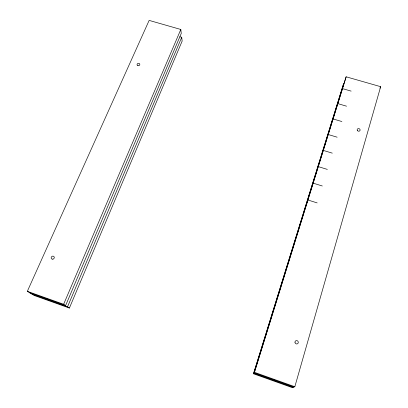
<?xml version="1.0" encoding="UTF-8"?>
<svg xmlns="http://www.w3.org/2000/svg" width="408" height="408" viewBox="0 0 408 408"><rect width="100%" height="100%" fill="white"/><g stroke="black" fill="none" stroke-linecap="round" stroke-linejoin="round"><path stroke-width="0.61" d="M253.511 373.784L343.561 83.88L253.511 373.784L292.205 387.6L294.826 386.728L380.669 86.685L346.137 76.801L254.235 372.866L293.928 387.024M254.235 372.866L346.137 76.801M29.723 292.765L65.601 305.561L181.269 33.41L180.81 29.468L149.144 20.4L27.331 291.327L34.333 295.53L69.391 308.05L182.157 41.06L181.718 37.276L179.923 36.756M69.391 308.05L67.519 306.821L181.718 37.276M65.601 305.561L63.633 304.276L180.81 29.468M379.945 88.184L380.669 86.685M273.38 380.292L273.998 379.914M342.475 88.612L351.12 91.112M337.824 103.632L346.54 106.182M333.086 118.937L341.879 121.538M328.262 134.533L337.125 137.19M323.34 150.424L332.28 153.143M318.322 166.632L327.338 169.407M313.201 183.161L322.3 185.992M307.984 200.012L317.164 202.909M27.331 291.327L63.633 304.276M254.612 372.387L294.826 386.728M32.053 294.163L67.519 306.821M253.873 373.33L293.056 387.314M47.588 299.135L49.715 300.466M52.877 259.156A1.617 1.469 -38.7 0 0 53.989 256.652A1.617 1.469 -38.7 0 0 51.301 257.168A1.617 1.469 -38.7 0 0 52.877 259.156M137.929 65.673A1.392 1.204 -10.5 0 0 139.811 64.285A1.392 1.204 -10.5 0 0 137.572 63.623A1.392 1.204 -10.5 0 0 137.929 65.673M294.984 342.149A1.714 1.627 58.7 0 0 297.427 343.786A1.714 1.627 58.7 0 0 297.493 340.864A1.714 1.627 58.7 0 0 294.984 342.149M357.377 130.494A1.484 1.306 17.4 0 0 359.922 130.636A1.484 1.306 17.4 0 0 358.627 128.581A1.484 1.306 17.4 0 0 357.377 130.494"/></g></svg>
